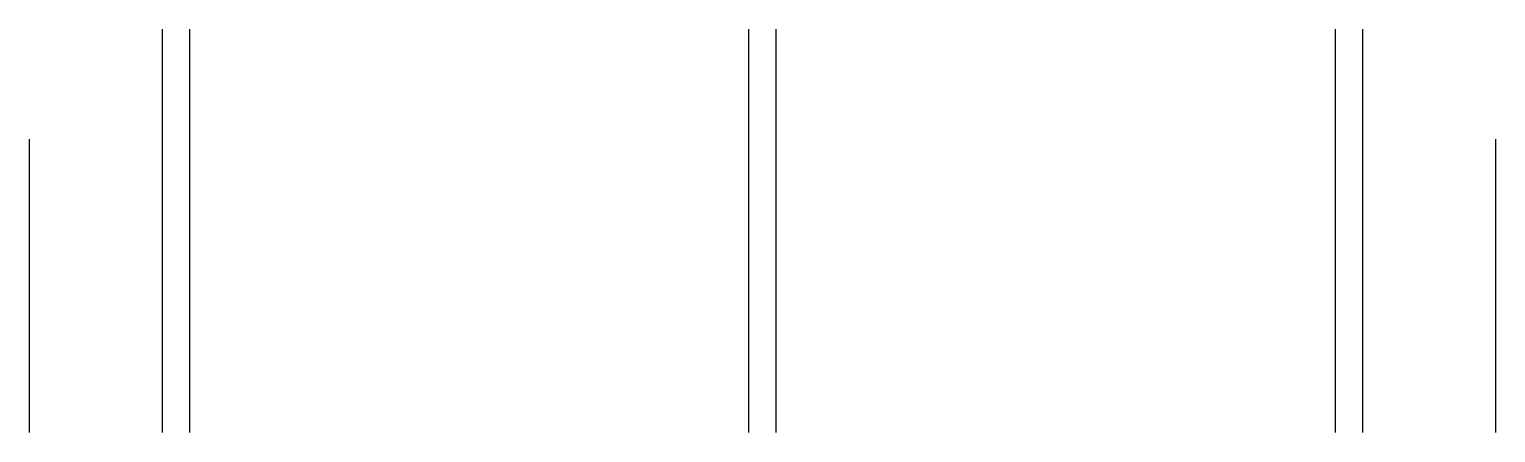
# Model space of a CAD drawing. Header units: inches. Extents: x 439440 to 439579, y 34715 to 34776.
# Drawn here: x 439440.12 to 439450.12, y 34724.68 to 34727.43 of the extents above.
import ezdxf

# ---------------------------------------------------------------- set-up
doc = ezdxf.new("R2010")
doc.units = ezdxf.units.IN
doc.header["$LTSCALE"] = 0.01
doc.layers.add('Construction Lines', color=51, linetype='Continuous')

msp = doc.modelspace()

# ---------------------------------------------------------------- linework, layer by layer
at = {"layer": 'Construction Lines'}
for p, q in [((439441.023, 34727.434), (439441.023, 34724.684)), ((439441.21, 34727.434), (439441.21, 34724.684)), ((439445.023, 34727.434), (439445.023, 34724.684)), ((439445.21, 34727.434), (439445.21, 34724.684)), ((439449.023, 34727.434), (439449.023, 34724.684)), ((439449.21, 34727.434), (439449.21, 34724.684)), ((439440.118, 34726.684), (439440.118, 34724.684)), ((439450.118, 34726.684), (439450.118, 34724.684))]:
    msp.add_line(p, q, dxfattribs=at)

doc.saveas('drawing.dxf')
